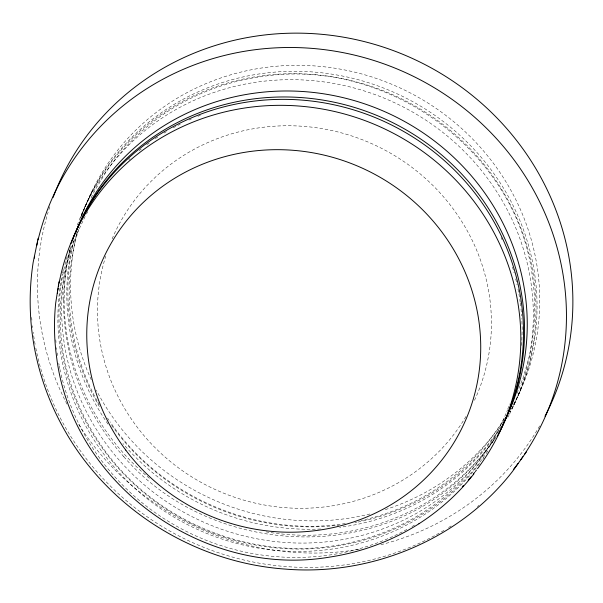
<?xml version="1.0" encoding="UTF-8"?>
<svg xmlns="http://www.w3.org/2000/svg" width="603" height="603" viewBox="0 0 603 603"><rect width="100%" height="100%" fill="white"/><g stroke="black" fill="none" stroke-linecap="round" stroke-linejoin="round"><path stroke-width="0.45" stroke-dasharray="3.02 2.26" d="M123.939 456.848L123.796 456.697C97.369 427.376 78.277 391.43 69.39 352.936L69.292 352.514C65.365 335.26 63.428 317.577 63.579 299.879L63.601 299.352M63.956 289.327L66.24 267.815L70.242 248.3M63.579 299.879L63.971 288.784M521.716 345.444L522.19 328.952L521.814 318.512M78.654 229.306L76.053 238.419C69.081 265.554 67.446 294 71.086 321.768L71.071 321.678C74.825 349.536 83.809 376.656 97.339 401.289M507.734 409.241L509.671 403.927M76.679 234.363L69.918 252.943L64.747 272.925C59.848 296.766 59.019 321.399 62.169 345.519L62.154 345.436C66.368 376.913 77.403 407.379 94.015 434.424L99.789 443.348C150.079 518.399 245.029 559.901 334.266 545.738L334.205 545.745C365.622 540.959 396.05 529.705 422.846 512.595L431.469 506.784C451.278 492.689 468.742 475.315 482.86 455.506L482.807 455.589C492.764 441.471 501.04 426.185 507.409 410.123M517.095 393.284L523.374 377.063L529.072 357.059C535.389 329.751 536.338 301.259 532.034 273.566L532.05 273.649C514.638 149.672 386.802 58.092 263.918 76.279L253.328 77.877C221.821 83.418 191.453 95.462 164.89 113.319L164.958 113.274C141.75 128.952 121.542 149.039 105.849 172.247L95.086 190.035L90.337 199.337M81.179 215.324L83.855 209.347M84.925 206.95L88.174 199.751M89.244 197.362L91.92 191.377M514.178 404.409L516.854 398.425M517.924 396.035L520.6 390.051M77.018 233.489L85.551 215.648M86.448 213.997L87.857 211.54M504.455 418.067C489.056 444.155 467.913 466.722 443.265 484.284L434.575 490.141C412.083 504.432 387.118 514.841 361.076 520.525M123.796 456.697C207.892 553.984 371.177 566.104 464.204 474.817L479.166 459.185L494.513 439.218M492.176 442.625L492.553 442.127M485.875 451.059L486.244 450.569M128.748 159.765L130.007 158.566M139.225 150.607L141.283 149.001M146.77 144.697L149.619 142.677M155.242 138.69L158.928 136.331M164.084 133.029L166.368 131.718M421.399 506.648L421.783 506.437M173.204 127.791L180.229 124.173M188.98 120.05L191.385 118.957M197.912 116.296L200.369 115.309M345.3 523.54C255.989 537.688 160.895 496.586 110.047 421.814M107.568 418.143L109.03 420.404M97.754 402.08L99.563 405.178M501.093 237.401L502.156 239.828M512.482 267.031L514.148 272.955M515.723 278.895L517.103 284.88M518.007 289.169L519.409 296.917M519.786 299.427L520.133 302.028M520.246 302.887L520.819 307.221M521.007 308.955L521.595 315.904M112.113 238.856A198.387 189.817 24.1 0 1 371.961 143.755A198.387 189.817 24.1 0 1 474.26 400.844M465.998 416.462A198.387 189.817 24.1 0 1 217.359 490.488A198.387 189.817 24.1 0 1 105.713 256.26M496.118 436.338A234.454 224.331 24.1 0 1 202.766 521.768A234.454 224.331 24.1 0 1 71.139 246.047M487.812 451.119A234.454 224.331 24.1 0 1 197.196 526.427A234.454 224.331 24.1 0 1 67.227 256.2M483.764 457.813A234.454 224.331 24.1 0 1 482.754 459.23M479.641 463.428A234.454 224.331 24.1 0 1 198.191 529.766A234.454 224.331 24.1 0 1 62.245 274.674M62.599 272.963A234.454 224.331 24.1 0 1 63.541 268.712M414.54 525.077A234.454 224.331 24.1 0 1 409.957 527.738M406.867 529.449A234.454 224.331 24.1 0 1 402.962 531.529M402.178 531.936A234.454 224.331 24.1 0 1 383.644 540.431M382.822 540.763A234.454 224.331 24.1 0 1 60.918 373.777M60.534 372.051A234.454 224.331 24.1 0 1 59.968 369.466M59.787 368.599A234.454 224.331 24.1 0 1 59.275 366.006M59.109 365.139A234.454 224.331 24.1 0 1 58.785 363.398M57.511 355.574A234.454 224.331 24.1 0 1 57.149 352.959M56.712 349.461A234.454 224.331 24.1 0 1 56.516 347.712M56.011 342.466A234.454 224.331 24.1 0 1 55.8 339.836M77.327 225.123A236.263 226.057 24.1 0 1 389.025 100.211A236.263 226.057 24.1 0 1 509.633 413.892M509.226 414.676A236.263 226.057 24.1 0 1 507.183 418.55M495.289 438.004A236.263 226.057 24.1 0 1 266.194 531.884M149.431 478.292A236.263 226.057 24.1 0 1 70.438 247.773M80.305 218.316A236.263 226.057 24.1 0 1 394.211 95.349A236.263 226.057 24.1 0 1 510.274 411.796M498.462 431.303A236.263 226.057 24.1 0 1 339.564 527.331M320.608 528.989A236.263 226.057 24.1 0 1 122.952 443.552M108.012 424.158A236.263 226.057 24.1 0 1 73.325 240.936M81.073 216.748A236.263 226.057 24.1 0 1 392.772 91.844A236.263 226.057 24.1 0 1 513.372 405.518M512.972 406.301A236.263 226.057 24.1 0 1 510.085 411.721M501.485 425.989A236.263 226.057 24.1 0 1 357.571 522.138M356.69 522.319A236.263 226.057 24.1 0 1 354.918 522.665M338.841 525.16A236.263 226.057 24.1 0 1 337.039 525.371M335.238 525.567A236.263 226.057 24.1 0 1 110.643 423.992M99.374 406.528A236.263 226.057 24.1 0 1 74.184 239.399M82.008 215.731A236.263 226.057 24.1 0 1 395.862 86.041A236.263 226.057 24.1 0 1 513.183 404.967M503.671 420.743A236.263 226.057 24.1 0 1 384.639 509.837M369.925 513.99A236.263 226.057 24.1 0 1 96.39 390.284M91.264 379.777A236.263 226.057 24.1 0 1 77.071 232.562M539.655 425.929A269.624 257.978 24.1 0 1 379.076 545.18M359.2 549.295A269.624 257.978 24.1 0 1 77.478 422.522M66.978 404.138A269.624 257.978 24.1 0 1 48.097 212.279M48.918 209.633A269.624 257.978 24.1 0 1 50.057 206.113M478.857 505.427A269.624 257.978 24.1 0 1 477.433 506.626M451.119 525.944A269.624 257.978 24.1 0 1 447.155 528.432M443.951 530.369A269.624 257.978 24.1 0 1 440.71 532.261M439.082 533.188A269.624 257.978 24.1 0 1 37.77 357.127M37.559 356.215A269.624 257.978 24.1 0 1 35.441 346.122M35.102 344.283A269.624 257.978 24.1 0 1 34.311 339.67M34.16 338.743A269.624 257.978 24.1 0 1 33.218 332.268M32.645 327.633A269.624 257.978 24.1 0 1 32.441 325.778M31.906 320.201A269.624 257.978 24.1 0 1 31.688 317.412"/><path stroke-width="0.9" d="M59.034 281.691L55.717 302.894C53.886 320.314 54.119 337.929 56.373 355.303L56.433 355.747C71.456 483.938 203.384 578.579 329.592 557.112L329.856 557.066C361.431 552.258 392.018 540.951 418.949 523.758L419.319 523.51M38.14 238.275L33.165 262.35C30.097 282.242 29.396 302.48 31.032 322.537L31.07 322.989C34.198 359.516 45.278 395.259 63.006 427.331L63.149 427.587C107.221 508.028 193.676 562.539 285 569.066C370.619 576.264 459.38 539.843 512.369 471.606L526.623 451.587M473.898 473.966L466.88 482.438C452.981 498.41 436.768 512.316 418.949 523.758M75.345 233.685A234.454 224.331 24.1 0 1 386.131 112.286A234.454 224.331 24.1 0 1 502.54 424.972M72.36 240.484A234.454 224.331 24.1 0 1 381.375 117.351A234.454 224.331 24.1 0 1 501.455 427.859M501.063 428.635A234.454 224.331 24.1 0 1 499.05 432.487M70.996 243.687A234.454 224.331 24.1 0 1 379.89 119.56A234.454 224.331 24.1 0 1 500.384 430.248M499.993 431.024A234.454 224.331 24.1 0 1 497.151 436.414M59.064 283.222A234.454 224.331 24.1 0 1 378.88 126.268A234.454 224.331 24.1 0 1 477.493 468.719M476.438 470.106A234.454 224.331 24.1 0 1 475.368 471.486M474.832 472.172A234.454 224.331 24.1 0 1 473.204 474.222M470.988 476.92A234.454 224.331 24.1 0 1 468.169 480.252M463.503 485.453A234.454 224.331 24.1 0 1 462.313 486.734M57.353 293.548A234.454 224.331 24.1 0 1 57.602 291.822M57.865 290.096A234.454 224.331 24.1 0 1 58.144 288.377M58.438 286.651A234.454 224.331 24.1 0 1 58.747 284.933M38.034 240.017A269.624 257.978 24.1 0 1 402.661 71.335A269.624 257.978 24.1 0 1 524.437 454.406M522.876 456.697A269.624 257.978 24.1 0 1 520.751 459.727M518.037 463.473A269.624 257.978 24.1 0 1 513.552 469.368M34.341 258.152A269.624 257.978 24.1 0 1 34.65 256.32M36.783 245.421A269.624 257.978 24.1 0 1 37.605 241.818M53.124 197.407A269.624 257.978 24.1 0 1 409.965 57.368A269.624 257.978 24.1 0 1 544.991 416.213M125.801 450.14A198.387 189.817 24.1 0 0 464.657 422.364A198.387 189.817 24.1 0 0 260.782 150.351A198.387 189.817 24.1 0 0 125.801 450.14"/></g></svg>
